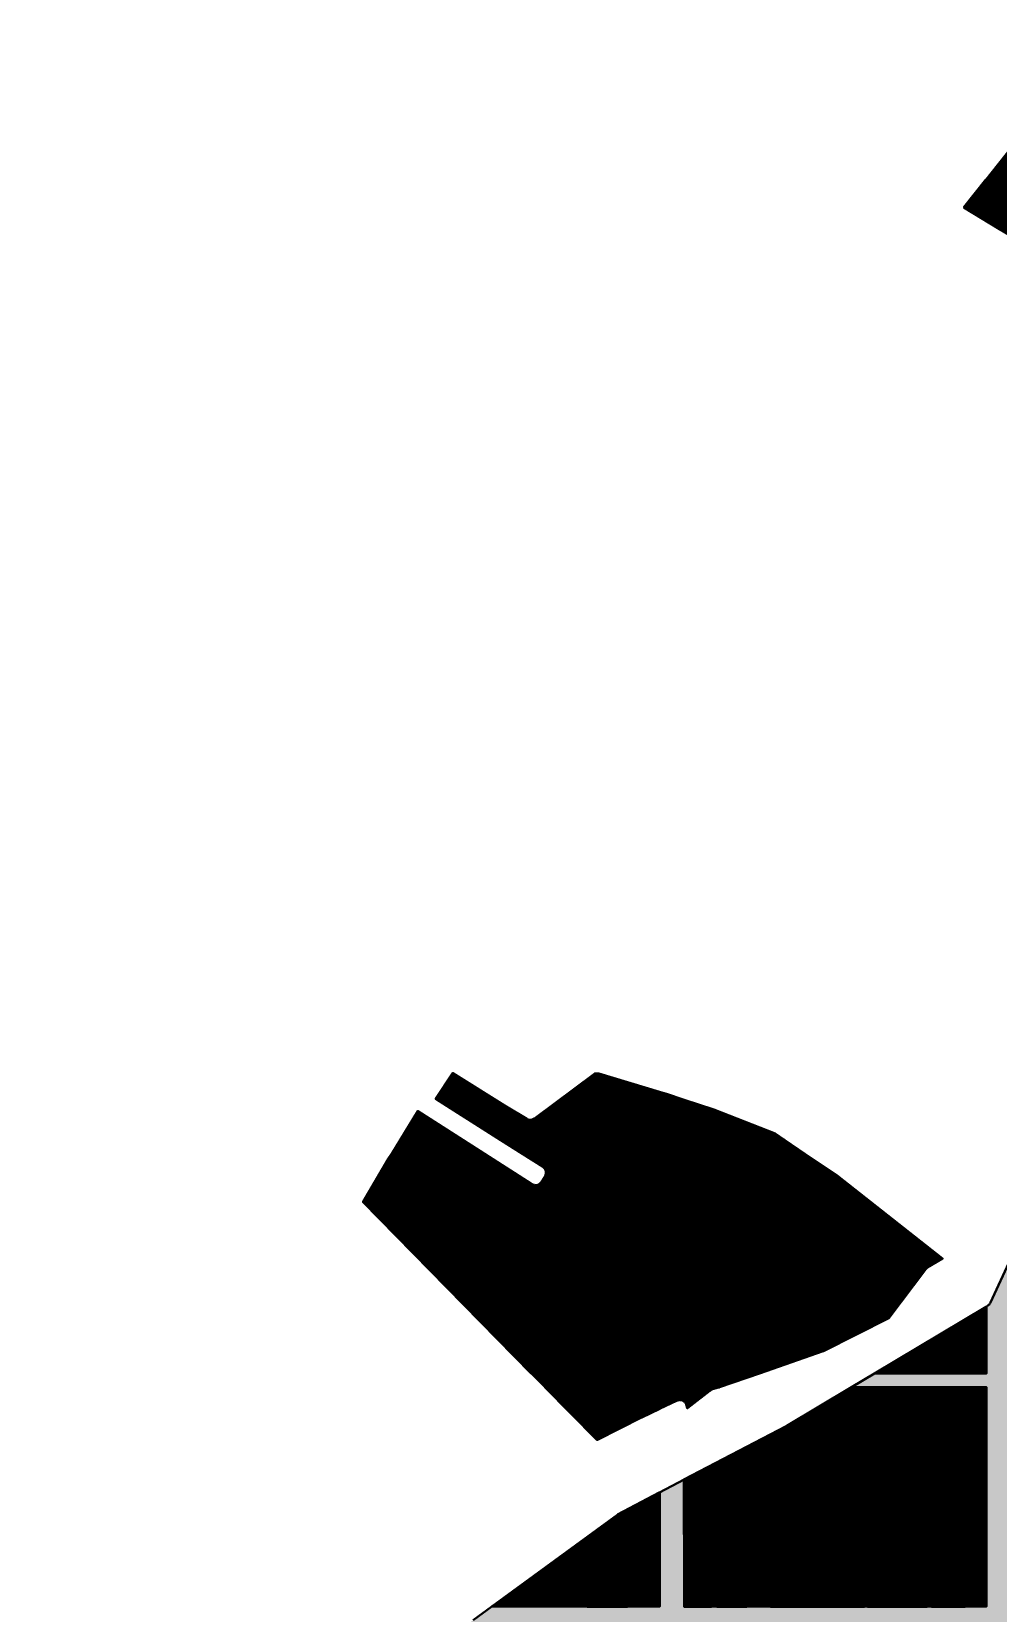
# Model space of a CAD drawing. Header units: metres. Extents: x 729569 to 733474, y 1423763 to 1426173.
# Drawn here: x 729569 to 730274, y 1424948 to 1426101 of the extents above; entities that cross this region are included whole.
import ezdxf

# ---------------------------------------------------------------- set-up
doc = ezdxf.new("R2010")
doc.units = ezdxf.units.M
for name, color, linetype in [('BOUNDARY', 7, 'Continuous'), ('GREEN_AREA', 7, 'Continuous'), ('PARCEL_BORDER', 7, 'Continuous'), ('PARCEL_L', 7, 'Continuous'), ('PARCEL_M', 7, 'Continuous'), ('PARCEL_S', 7, 'Continuous'), ('ROADS_LOCAL', 7, 'Continuous'), ('ROADS_MAIN', 7, 'Continuous')]:
    doc.layers.add(name, color=color, linetype=linetype)

msp = doc.modelspace()

# ---------------------------------------------------------------- hatches: boundary and pattern name
at = {"layer": 'BOUNDARY', "true_color": 0xdcdcdc}
h = msp.add_hatch(dxfattribs=at)
h.set_pattern_fill('SOLID')
h.paths.add_polyline_path([(730281.1, 1426013), (730293.5, 1426028.7), (730293.9, 1426029.2), (730294.2, 1426029.7), (730326.6, 1426100.8), (730542.1, 1425970.9), (730467.9, 1425928.3), (730352.4, 1425910.5), (730275.1, 1425956.9), (730249.2, 1425972.7), (730273.7, 1426003.6), (730281.1, 1426013)])
h = msp.add_hatch(dxfattribs=at)
h.set_pattern_fill('SOLID')
h.paths.add_polyline_path([(731133.2, 1425350.3), (731133.1, 1425350), (731105.5, 1425193.3), (731092.7, 1425120.9), (731092.6, 1425120.2), (731084.3, 1424870), (731084.3, 1424869.9), (731083.7, 1424790), (731083.7, 1424789.5), (731083.7, 1424789), (731083.9, 1424788.6), (731084, 1424788.1), (731084.2, 1424787.7), (731084.5, 1424787.2), (731084.7, 1424786.9), (731085.1, 1424786.5), (731147.2, 1424721.9), (731147.2, 1424721.9), (731256.2, 1424608.8), (731244.5, 1424320.1), (731216.3, 1423762.8), (731085.6, 1423834.2), (731085.5, 1423834.3), (731029.4, 1423862.7), (731029.2, 1423862.8), (730813.2, 1423963.6), (730747.1, 1423994.5), (730747.1, 1423994.5), (730733.5, 1424000.7), (730660.2, 1424039.2), (730587.5, 1424077.2), (730538.9, 1424104), (730310.2, 1424230), (730192.7, 1424303.6), (730172.5, 1424316.7), (730172.4, 1424316.7), (729875.1, 1424500.8), (729806.4, 1424543.5), (729687.5, 1424617.4), (729569.3, 1424690.8), (729612.4, 1424741.3), (729675.5, 1424785.2), (729675.6, 1424785.3), (729762.9, 1424849.1), (729817, 1424888.6), (729996.7, 1425019.9), (730119.8, 1425084.4), (730120.1, 1425084.6), (730266.6, 1425172.2), (730267.1, 1425172.5), (730267.5, 1425172.8), (730267.8, 1425173.2), (730268.1, 1425173.6), (730268.4, 1425174), (730268.6, 1425174.4), (730359.4, 1425372.6), (730359.5, 1425373), (730359.7, 1425373.5), (730359.8, 1425373.9), (730395.3, 1425601.1), (730395.4, 1425601.5), (730395.4, 1425601.9), (730395.3, 1425602.4), (730390.3, 1425652.8), (730458.2, 1425806), (730647.8, 1425710.7), (730656.8, 1425706.2), (730670.3, 1425699.4), (730680.5, 1425694.3), (730681, 1425694.1), (730681.4, 1425693.9), (730681.9, 1425693.8), (730682.4, 1425693.8), (730682.9, 1425693.8), (730683.4, 1425693.8), (730683.9, 1425693.9), (730684.4, 1425694), (730684.9, 1425694.2), (730685.3, 1425694.5), (730685.8, 1425694.8), (730686.1, 1425695.1), (730686.5, 1425695.5), (730686.8, 1425695.8), (730687.1, 1425696.3), (730728.2, 1425768), (730728.2, 1425768), (730769.1, 1425840.1), (730805.6, 1425904.5), (731214, 1425663.2), (731130.6, 1425526.6), (731130.4, 1425526.1), (731130.2, 1425525.7), (731130, 1425525.2), (731129.9, 1425524.7), (731129.9, 1425524.2), (731129.9, 1425523.7), (731129.9, 1425523.2), (731130, 1425522.8), (731130.2, 1425522.3), (731130.4, 1425521.8), (731130.6, 1425521.4), (731130.9, 1425521), (731131.2, 1425520.6), (731131.5, 1425520.3), (731131.9, 1425519.9), (731132.3, 1425519.7), (731180.6, 1425490.7), (731133.3, 1425350.7), (731133.2, 1425350.3)])
h = msp.add_hatch(dxfattribs=at)
h.set_pattern_fill('SOLID')
h.paths.add_polyline_path([(729876.5, 1425341.7), (729914.1, 1425318.1), (729914.1, 1425318.1), (729930.4, 1425308.2), (729930.8, 1425308), (729931.3, 1425307.8), (729931.7, 1425307.6), (729932.2, 1425307.5), (729932.7, 1425307.5), (729933.2, 1425307.5), (729933.7, 1425307.5), (729934.2, 1425307.6), (729934.7, 1425307.8), (729935.1, 1425308), (729935.6, 1425308.2), (729936, 1425308.5), (729980, 1425341.3), (729983, 1425341.3), (730032.3, 1425326.5), (730066.9, 1425315.1), (730111.5, 1425297.6), (730156.7, 1425266.9), (730233.5, 1425206.5), (730222.5, 1425200), (730222.1, 1425199.8), (730221.7, 1425199.4), (730221.4, 1425199.1), (730221.1, 1425198.7), (730194.3, 1425163.1), (730146.6, 1425138.9), (730065.2, 1425110.9), (730064.7, 1425110.7), (730064.2, 1425110.4), (730063.8, 1425110.1), (730047.6, 1425097.4), (730047.1, 1425099.4), (730047, 1425099.9), (730046.8, 1425100.4), (730046.6, 1425100.8), (730046.3, 1425101.2), (730046, 1425101.6), (730045.7, 1425102), (730045.3, 1425102.3), (730044.9, 1425102.6), (730044.5, 1425102.8), (730044, 1425103), (730043.5, 1425103.2), (730043, 1425103.3), (730042.6, 1425103.3), (730042.1, 1425103.4), (730041.6, 1425103.3), (730041.1, 1425103.2), (730040.6, 1425103.1), (730040.1, 1425102.9), (730014, 1425090.7), (730013.8, 1425090.6), (729981.7, 1425074.3), (729811, 1425247.8), (729829.4, 1425278.9), (729851, 1425313.9), (729934.2, 1425260.7), (729934.6, 1425260.4), (729935.1, 1425260.2), (729935.6, 1425260.1), (729936, 1425260), (729936.5, 1425259.9), (729937, 1425259.9), (729937.5, 1425259.9), (729938, 1425260), (729938.4, 1425260.1), (729938.9, 1425260.3), (729939.3, 1425260.5), (729939.8, 1425260.8), (729940.1, 1425261.1), (729940.5, 1425261.4), (729940.8, 1425261.8), (729941.1, 1425262.2), (729943.8, 1425266.3), (729944.1, 1425266.8), (729944.3, 1425267.2), (729944.4, 1425267.7), (729944.5, 1425268.2), (729944.6, 1425268.7), (729944.6, 1425269.2), (729944.6, 1425269.6), (729944.5, 1425270.1), (729944.4, 1425270.6), (729944.2, 1425271.1), (729944, 1425271.5), (729943.7, 1425271.9), (729943.4, 1425272.3), (729943.1, 1425272.7), (729942.7, 1425273), (729942.3, 1425273.3), (729864.1, 1425323), (729876.5, 1425341.7)])
at = {"layer": 'GREEN_AREA', "true_color": 0x96c896}
h = msp.add_hatch(dxfattribs=at)
h.set_pattern_fill('SOLID')
h.paths.add_polyline_path([(730249.3, 1425972.8), (730265.3, 1425993.1), (730265.3, 1425972.8), (730249.3, 1425972.8)])
h = msp.add_hatch(dxfattribs=at)
h.set_pattern_fill('SOLID')
h.paths.add_polyline_path([(729932.7, 1425307.5), (729933.2, 1425307.5), (729933.7, 1425307.5), (729934.2, 1425307.6), (729934.7, 1425307.8), (729935.1, 1425308), (729935.6, 1425308.2), (729936, 1425308.5), (729980, 1425341.3), (729983, 1425341.3), (730027.3, 1425328), (730027.3, 1425292.8), (729911.5, 1425292.8), (729864.1, 1425323), (729876.5, 1425341.7), (729914.1, 1425318.1), (729914.1, 1425318.1), (729930.4, 1425308.2), (729930.8, 1425308), (729931.3, 1425307.8), (729931.7, 1425307.6), (729932.2, 1425307.5), (729932.7, 1425307.5)])
h = msp.add_hatch(dxfattribs=at)
h.set_pattern_fill('SOLID')
h.paths.add_polyline_path([(729838, 1425292.8), (729851, 1425313.9), (729884, 1425292.8), (729838, 1425292.8)])
h = msp.add_hatch(dxfattribs=at)
h.set_pattern_fill('SOLID')
h.paths.add_polyline_path([(730066.9, 1425315.1), (730111.5, 1425297.6), (730118.5, 1425292.8), (730045.3, 1425292.8), (730045.3, 1425322.2), (730066.9, 1425315.1)])
h = msp.add_hatch(dxfattribs=at)
h.set_pattern_fill('SOLID')
h.paths.add_polyline_path([(729944.3, 1425267.2), (729944.4, 1425267.7), (729944.5, 1425268.2), (729944.6, 1425268.7), (729944.6, 1425269.2), (729944.6, 1425269.6), (729944.5, 1425270.1), (729944.4, 1425270.6), (729944.2, 1425271.1), (729944, 1425271.5), (729943.7, 1425271.9), (729943.4, 1425272.3), (729943.1, 1425272.7), (729942.7, 1425273), (729942.3, 1425273.3), (729927.3, 1425282.8), (730027.3, 1425282.8), (730027.3, 1425122.8), (729985, 1425122.8), (729985, 1425220.4), (729946.9, 1425220.4), (729946.9, 1425122.8), (729933.9, 1425122.8), (729811, 1425247.8), (729829.4, 1425278.9), (729831.9, 1425282.8), (729899.6, 1425282.8), (729934.2, 1425260.7), (729934.6, 1425260.4), (729935.1, 1425260.2), (729935.6, 1425260.1), (729936, 1425260), (729936.5, 1425259.9), (729937, 1425259.9), (729937.5, 1425259.9), (729938, 1425260), (729938.4, 1425260.1), (729938.9, 1425260.3), (729939.3, 1425260.5), (729939.8, 1425260.8), (729940.1, 1425261.1), (729940.5, 1425261.4), (729940.8, 1425261.8), (729941.1, 1425262.2), (729943.8, 1425266.3), (729944.1, 1425266.8), (729944.3, 1425267.2)])
h.paths.add_polyline_path([(729857.9, 1425271.2), (729857.9, 1425233.2), (729882.1, 1425233.2), (729882.1, 1425271.2), (729857.9, 1425271.2)])
h.paths.add_polyline_path([(729934.4, 1425217.4), (729912.3, 1425217.4), (729912.3, 1425157.2), (729934.4, 1425157.2), (729934.4, 1425217.4)])
h.paths.add_polyline_path([(729986.1, 1425234.6), (729986.1, 1425277.6), (729960.6, 1425277.6), (729960.6, 1425234.6), (729986.1, 1425234.6)])
h = msp.add_hatch(dxfattribs=at)
h.set_pattern_fill('SOLID')
h.paths.add_polyline_path([(730146.6, 1425138.9), (730100, 1425122.8), (730089.7, 1425122.8), (730089.7, 1425197.1), (730045.3, 1425197.1), (730045.3, 1425218.3), (730069.5, 1425218.3), (730069.5, 1425268.4), (730045.3, 1425268.4), (730045.3, 1425282.8), (730133.2, 1425282.8), (730156.7, 1425266.9), (730233.5, 1425206.5), (730222.5, 1425200), (730222.1, 1425199.8), (730221.7, 1425199.4), (730221.4, 1425199.1), (730221.1, 1425198.7), (730194.3, 1425163.1), (730146.6, 1425138.9)])
h.paths.add_polyline_path([(730104.3, 1425225.6), (730104.3, 1425265.5), (730078.5, 1425265.5), (730078.5, 1425225.6), (730104.3, 1425225.6)])
h.paths.add_polyline_path([(730108.3, 1425158.7), (730135.8, 1425158.7), (730135.8, 1425203.3), (730132.3, 1425203.3), (730132.3, 1425257), (730108.3, 1425257), (730108.3, 1425203.3), (730108.3, 1425158.7)])
h.paths.add_polyline_path([(730152.9, 1425245.2), (730152.9, 1425200.5), (730152.9, 1425162), (730182.2, 1425162), (730182.2, 1425200.5), (730174.3, 1425200.5), (730174.3, 1425245.2), (730152.9, 1425245.2)])
h = msp.add_hatch(dxfattribs=at)
h.set_pattern_fill('SOLID')
h.paths.add_polyline_path([(730184.1, 1425122.8), (730265.3, 1425171.4), (730265.3, 1425122.8), (730184.1, 1425122.8)])
h = msp.add_hatch(dxfattribs=at)
h.set_pattern_fill('SOLID')
h.paths.add_polyline_path([(730027.3, 1425096.9), (730014, 1425090.7), (730013.8, 1425090.6), (729981.7, 1425074.3), (729943.8, 1425112.8), (730027.3, 1425112.8), (730027.3, 1425096.9)])
h = msp.add_hatch(dxfattribs=at)
h.set_pattern_fill('SOLID')
h.paths.add_polyline_path([(730090.8, 1424996.8), (730092, 1424996.8), (730092, 1425054.8), (730069.1, 1425054.8), (730069.1, 1424996.8), (730069.1, 1424952.8), (730065, 1424952.8), (730065, 1425005.3), (730045.3, 1425005.3), (730045.3, 1425045.4), (730119.8, 1425084.4), (730120.1, 1425084.6), (730167.3, 1425112.8), (730265.3, 1425112.8), (730265.3, 1424952.8), (730250, 1424952.8), (730250, 1425000.9), (730225.6, 1425000.9), (730225.6, 1424952.8), (730222.4, 1424952.8), (730222.4, 1425044.4), (730178.8, 1425044.4), (730178.8, 1424952.8), (730176.6, 1424952.8), (730176.6, 1425051.2), (730108.1, 1425051.2), (730108.1, 1424952.8), (730090.8, 1424952.8), (730090.8, 1424996.8)])
h.paths.add_polyline_path([(730172.3, 1425052), (730194.6, 1425052), (730194.6, 1425096.4), (730172.3, 1425096.4), (730172.3, 1425052)])
h.paths.add_polyline_path([(730202.1, 1425103.7), (730202.1, 1425051.7), (730227.4, 1425051.7), (730227.4, 1425103.7), (730202.1, 1425103.7)])
h = msp.add_hatch(dxfattribs=at)
h.set_pattern_fill('SOLID')
h.paths.add_polyline_path([(730047.1, 1425099.4), (730047, 1425099.9), (730046.8, 1425100.4), (730046.6, 1425100.8), (730046.3, 1425101.2), (730046, 1425101.6), (730045.7, 1425102), (730045.3, 1425102.3), (730045.3, 1425112.8), (730070.9, 1425112.8), (730065.2, 1425110.9), (730064.7, 1425110.7), (730064.2, 1425110.4), (730063.8, 1425110.1), (730047.6, 1425097.4), (730047.1, 1425099.4)])
h = msp.add_hatch(dxfattribs=at)
h.set_pattern_fill('SOLID')
h.paths.add_polyline_path([(730027.3, 1425035.9), (730027.3, 1424952.8), (730003.8, 1424952.8), (730003.8, 1424994.8), (729974.5, 1424994.8), (729974.5, 1424952.8), (729904.9, 1424952.8), (729996.7, 1425019.9), (730027.3, 1425035.9)])
at = {"layer": 'PARCEL_L', "true_color": 0xffffc8}
h = msp.add_hatch(dxfattribs=at)
h.set_pattern_fill('SOLID')
h.paths.add_polyline_path([(730176.6, 1424952.8), (730176.6, 1425051.2), (730108.1, 1425051.2), (730108.1, 1424952.8), (730176.6, 1424952.8)])
at = {"layer": 'PARCEL_M', "true_color": 0xc8dcff}
h = msp.add_hatch(dxfattribs=at)
h.set_pattern_fill('SOLID')
h.paths.add_polyline_path([(729985, 1425122.8), (729985, 1425220.4), (729946.9, 1425220.4), (729946.9, 1425122.8), (729985, 1425122.8)])
h = msp.add_hatch(dxfattribs=at)
h.set_pattern_fill('SOLID')
h.paths.add_polyline_path([(730089.7, 1425122.8), (730089.7, 1425197.1), (730045.3, 1425197.1), (730045.3, 1425122.8), (730089.7, 1425122.8)])
h = msp.add_hatch(dxfattribs=at)
h.set_pattern_fill('SOLID')
h.paths.add_polyline_path([(730222.4, 1424952.8), (730222.4, 1425044.4), (730178.8, 1425044.4), (730178.8, 1424952.8), (730222.4, 1424952.8)])
at = {"layer": 'PARCEL_S', "true_color": 0xffc8c8}
h = msp.add_hatch(dxfattribs=at)
h.set_pattern_fill('SOLID')
h.paths.add_polyline_path([(729882.1, 1425233.2), (729882.1, 1425271.2), (729857.9, 1425271.2), (729857.9, 1425233.2), (729882.1, 1425233.2)])
h = msp.add_hatch(dxfattribs=at)
h.set_pattern_fill('SOLID')
h.paths.add_polyline_path([(729986.1, 1425234.6), (729986.1, 1425277.6), (729960.6, 1425277.6), (729960.6, 1425234.6), (729986.1, 1425234.6)])
h = msp.add_hatch(dxfattribs=at)
h.set_pattern_fill('SOLID')
h.paths.add_polyline_path([(730069.5, 1425218.3), (730069.5, 1425268.4), (730045.3, 1425268.4), (730045.3, 1425218.3), (730069.5, 1425218.3)])
h = msp.add_hatch(dxfattribs=at)
h.set_pattern_fill('SOLID')
h.paths.add_polyline_path([(730104.3, 1425225.6), (730104.3, 1425265.5), (730078.5, 1425265.5), (730078.5, 1425225.6), (730104.3, 1425225.6)])
h = msp.add_hatch(dxfattribs=at)
h.set_pattern_fill('SOLID')
h.paths.add_polyline_path([(730132.3, 1425203.3), (730132.3, 1425257), (730108.3, 1425257), (730108.3, 1425203.3), (730132.3, 1425203.3)])
h = msp.add_hatch(dxfattribs=at)
h.set_pattern_fill('SOLID')
h.paths.add_polyline_path([(730174.3, 1425200.5), (730174.3, 1425245.2), (730152.9, 1425245.2), (730152.9, 1425200.5), (730174.3, 1425200.5)])
h = msp.add_hatch(dxfattribs=at)
h.set_pattern_fill('SOLID')
h.paths.add_polyline_path([(729934.4, 1425157.2), (729934.4, 1425217.4), (729912.3, 1425217.4), (729912.3, 1425157.2), (729934.4, 1425157.2)])
h = msp.add_hatch(dxfattribs=at)
h.set_pattern_fill('SOLID')
h.paths.add_polyline_path([(730135.8, 1425158.7), (730135.8, 1425203.3), (730108.3, 1425203.3), (730108.3, 1425158.7), (730135.8, 1425158.7)])
h = msp.add_hatch(dxfattribs=at)
h.set_pattern_fill('SOLID')
h.paths.add_polyline_path([(730182.2, 1425162), (730182.2, 1425200.5), (730152.9, 1425200.5), (730152.9, 1425162), (730182.2, 1425162)])
h = msp.add_hatch(dxfattribs=at)
h.set_pattern_fill('SOLID')
h.paths.add_polyline_path([(730194.6, 1425052), (730194.6, 1425096.4), (730172.3, 1425096.4), (730172.3, 1425052), (730194.6, 1425052)])
h = msp.add_hatch(dxfattribs=at)
h.set_pattern_fill('SOLID')
h.paths.add_polyline_path([(730227.4, 1425051.7), (730227.4, 1425103.7), (730202.1, 1425103.7), (730202.1, 1425051.7), (730227.4, 1425051.7)])
h = msp.add_hatch(dxfattribs=at)
h.set_pattern_fill('SOLID')
h.paths.add_polyline_path([(730092, 1424996.8), (730092, 1425054.8), (730069.1, 1425054.8), (730069.1, 1424996.8), (730092, 1424996.8)])
h = msp.add_hatch(dxfattribs=at)
h.set_pattern_fill('SOLID')
h.paths.add_polyline_path([(730065, 1424952.8), (730065, 1425005.3), (730045.3, 1425005.3), (730045.3, 1424952.8), (730065, 1424952.8)])
h = msp.add_hatch(dxfattribs=at)
h.set_pattern_fill('SOLID')
h.paths.add_polyline_path([(730003.8, 1424952.8), (730003.8, 1424994.8), (729974.5, 1424994.8), (729974.5, 1424952.8), (730003.8, 1424952.8)])
h = msp.add_hatch(dxfattribs=at)
h.set_pattern_fill('SOLID')
h.paths.add_polyline_path([(730090.8, 1424952.8), (730090.8, 1424996.8), (730069.1, 1424996.8), (730069.1, 1424952.8), (730090.8, 1424952.8)])
h = msp.add_hatch(dxfattribs=at)
h.set_pattern_fill('SOLID')
h.paths.add_polyline_path([(730250, 1424952.8), (730250, 1425000.9), (730225.6, 1425000.9), (730225.6, 1424952.8), (730250, 1424952.8)])
at = {"layer": 'ROADS_LOCAL', "true_color": 0x999999}
h = msp.add_hatch(dxfattribs=at)
h.set_pattern_fill('SOLID')
h.paths.add_polyline_path([(730265.3, 1425972.8), (730265.3, 1425993.1), (730273.7, 1426003.6), (730281.1, 1426013), (730283.3, 1426015.8), (730283.3, 1425972.8), (730503.3, 1425972.8), (730503.3, 1425994.3), (730521.3, 1425983.4), (730521.3, 1425972.8), (730538.9, 1425972.8), (730542.1, 1425970.9), (730528.1, 1425962.8), (730521.3, 1425962.8), (730521.3, 1425958.9), (730503.3, 1425948.6), (730503.3, 1425962.8), (730283.3, 1425962.8), (730283.3, 1425951.9), (730275.1, 1425956.9), (730249.2, 1425972.7), (730249.3, 1425972.8), (730265.3, 1425972.8)])
h = msp.add_hatch(dxfattribs=at)
h.set_pattern_fill('SOLID')
h.paths.add_polyline_path([(729884, 1425292.8), (729899.6, 1425282.8), (729831.9, 1425282.8), (729838, 1425292.8), (729884, 1425292.8)])
at = {"layer": 'ROADS_MAIN', "true_color": 0x999999}
h = msp.add_hatch(dxfattribs=at)
h.set_pattern_fill('SOLID')
h.paths.add_polyline_path([(729789.3, 1424602.8), (729710.9, 1424602.8), (729694.8, 1424612.8), (729789.3, 1424612.8), (729789.3, 1424772.8), (729657.7, 1424772.8), (729672.1, 1424782.8), (729789.3, 1424782.8), (729789.3, 1424868.4), (729807.3, 1424881.5), (729807.3, 1424782.8), (730027.3, 1424782.8), (730027.3, 1424942.8), (729891.2, 1424942.8), (729904.9, 1424952.8), (730027.3, 1424952.8), (730027.3, 1425035.9), (730045.3, 1425045.4), (730045.3, 1424952.8), (730265.3, 1424952.8), (730265.3, 1425112.8), (730167.3, 1425112.8), (730184.1, 1425122.8), (730265.3, 1425122.8), (730265.3, 1425171.4), (730266.6, 1425172.2), (730267.1, 1425172.5), (730267.5, 1425172.8), (730267.8, 1425173.2), (730268.1, 1425173.6), (730268.4, 1425174), (730268.6, 1425174.4), (730283.3, 1425206.5), (730283.3, 1425122.8), (730503.3, 1425122.8), (730503.3, 1425282.8), (730318.3, 1425282.8), (730322.8, 1425292.8), (730503.3, 1425292.8), (730503.3, 1425452.8), (730372.1, 1425452.8), (730373.7, 1425462.8), (730503.3, 1425462.8), (730503.3, 1425622.8), (730393.3, 1425622.8), (730392.3, 1425632.8), (730503.3, 1425632.8), (730503.3, 1425783.4), (730521.3, 1425774.3), (730521.3, 1425632.8), (730741.3, 1425632.8), (730741.3, 1425791.2), (730759.3, 1425822.9), (730759.3, 1425802.8), (730977.6, 1425802.8), (730997.3, 1425791.2), (730997.3, 1425632.8), (731195.5, 1425632.8), (731189.4, 1425622.8), (730997.3, 1425622.8), (730997.3, 1425462.8), (731171.2, 1425462.8), (731167.8, 1425452.8), (730997.3, 1425452.8), (730997.3, 1425292.8), (731123.1, 1425292.8), (731121.3, 1425282.8), (730997.3, 1425282.8), (730997.3, 1425122.8), (731093, 1425122.8), (731092.7, 1425120.9), (731092.6, 1425120.2), (731092.3, 1425112.8), (730997.3, 1425112.8), (730997.3, 1424969.5), (731089, 1425010.6), (731088.5, 1424997.3), (730997.3, 1424956.3), (730997.3, 1424952.8), (731087, 1424952.8), (731086.7, 1424942.8), (730997.3, 1424942.8), (730997.3, 1424782.8), (731088.6, 1424782.8), (731098.2, 1424772.8), (730997.3, 1424772.8), (730997.3, 1424612.8), (731217.3, 1424612.8), (731217.3, 1424649.1), (731235.3, 1424630.4), (731235.3, 1424612.8), (731252.2, 1424612.8), (731256.2, 1424608.8), (731255.9, 1424602.8), (731235.3, 1424602.8), (731235.3, 1424442.8), (731249.4, 1424442.8), (731249, 1424432.8), (731235.3, 1424432.8), (731235.3, 1424272.8), (731242.1, 1424272.8), (731241.6, 1424262.8), (731235.3, 1424262.8), (731235.3, 1424139.5), (731217.3, 1423783.4), (731217.3, 1423922.8), (730997.3, 1423922.8), (730997.3, 1423877.7), (730979.3, 1423886.1), (730979.3, 1423922.8), (730900.6, 1423922.8), (730879.2, 1423932.8), (730979.3, 1423932.8), (730979.3, 1424092.8), (730759.3, 1424092.8), (730759.3, 1423988.8), (730747.1, 1423994.5), (730747.1, 1423994.5), (730741.3, 1423997.1), (730741.3, 1424092.8), (730559.2, 1424092.8), (730541.1, 1424102.8), (730741.3, 1424102.8), (730741.3, 1424262.8), (730521.3, 1424262.8), (730521.3, 1424113.7), (730503.3, 1424123.6), (730503.3, 1424262.8), (730283.3, 1424262.8), (730283.3, 1424246.8), (730265.3, 1424258.1), (730265.3, 1424262.8), (730257.8, 1424262.8), (730241.8, 1424272.8), (730265.3, 1424272.8), (730265.3, 1424432.8), (730045.3, 1424432.8), (730045.3, 1424395.4), (730027.3, 1424406.6), (730027.3, 1424432.8), (729984.9, 1424432.8), (729968.7, 1424442.8), (730027.3, 1424442.8), (730027.3, 1424520.4), (729920.8, 1424472.5), (729920.3, 1424472.8), (729908.5, 1424480.1), (730027.3, 1424533.5), (730027.3, 1424602.8), (729807.3, 1424602.8), (729807.3, 1424542.9), (729806.4, 1424543.5), (729789.3, 1424554.1), (729789.3, 1424602.8)])
h.paths.add_polyline_path([(730045.3, 1424602.8), (730045.3, 1424541.6), (730181.5, 1424602.8), (730045.3, 1424602.8)])
h.paths.add_polyline_path([(730265.3, 1424772.8), (730045.3, 1424772.8), (730045.3, 1424612.8), (730203.8, 1424612.8), (730265.3, 1424640.5), (730265.3, 1424772.8)])
h.paths.add_polyline_path([(730503.3, 1424772.8), (730283.3, 1424772.8), (730283.3, 1424648.6), (730503.3, 1424747.5), (730503.3, 1424772.8)])
h.paths.add_polyline_path([(730521.3, 1424772.8), (730521.3, 1424755.5), (730559.8, 1424772.8), (730521.3, 1424772.8)])
h.paths.add_polyline_path([(730741.3, 1424942.8), (730521.3, 1424942.8), (730521.3, 1424782.8), (730582.1, 1424782.8), (730741.3, 1424854.4), (730741.3, 1424942.8)])
h.paths.add_polyline_path([(730759.3, 1424942.8), (730759.3, 1424862.5), (730938.1, 1424942.8), (730759.3, 1424942.8)])
h.paths.add_polyline_path([(730979.3, 1425112.8), (730759.3, 1425112.8), (730759.3, 1424952.8), (730960.3, 1424952.8), (730979.3, 1424961.4), (730979.3, 1425112.8)])
h.paths.add_polyline_path([(730759.3, 1424782.8), (730979.3, 1424782.8), (730979.3, 1424942.8), (730967.4, 1424942.8), (730759.3, 1424849.3), (730759.3, 1424782.8)])
h.paths.add_polyline_path([(730741.3, 1424782.8), (730741.3, 1424841.3), (730611.3, 1424782.8), (730741.3, 1424782.8)])
h.paths.add_polyline_path([(730521.3, 1424612.8), (730741.3, 1424612.8), (730741.3, 1424772.8), (730589.1, 1424772.8), (730521.3, 1424742.4), (730521.3, 1424612.8)])
h.paths.add_polyline_path([(730283.3, 1424612.8), (730503.3, 1424612.8), (730503.3, 1424734.3), (730283.3, 1424635.4), (730283.3, 1424612.8)])
h.paths.add_polyline_path([(730265.3, 1424612.8), (730265.3, 1424627.3), (730233, 1424612.8), (730265.3, 1424612.8)])
h.paths.add_polyline_path([(730045.3, 1424442.8), (730265.3, 1424442.8), (730265.3, 1424602.8), (730210.8, 1424602.8), (730045.3, 1424528.5), (730045.3, 1424442.8)])
h.paths.add_polyline_path([(730045.3, 1424942.8), (730045.3, 1424782.8), (730265.3, 1424782.8), (730265.3, 1424942.8), (730045.3, 1424942.8)])
h.paths.add_polyline_path([(730283.3, 1425112.8), (730283.3, 1424952.8), (730503.3, 1424952.8), (730503.3, 1425112.8), (730283.3, 1425112.8)])
h.paths.add_polyline_path([(730283.3, 1424942.8), (730283.3, 1424782.8), (730503.3, 1424782.8), (730503.3, 1424942.8), (730283.3, 1424942.8)])
h.paths.add_polyline_path([(730521.3, 1425622.8), (730521.3, 1425462.8), (730741.3, 1425462.8), (730741.3, 1425622.8), (730521.3, 1425622.8)])
h.paths.add_polyline_path([(730521.3, 1425452.8), (730521.3, 1425292.8), (730741.3, 1425292.8), (730741.3, 1425452.8), (730521.3, 1425452.8)])
h.paths.add_polyline_path([(730521.3, 1425282.8), (730521.3, 1425122.8), (730741.3, 1425122.8), (730741.3, 1425282.8), (730521.3, 1425282.8)])
h.paths.add_polyline_path([(730521.3, 1425112.8), (730521.3, 1424952.8), (730741.3, 1424952.8), (730741.3, 1425112.8), (730521.3, 1425112.8)])
h.paths.add_polyline_path([(730759.3, 1425792.8), (730759.3, 1425632.8), (730979.3, 1425632.8), (730979.3, 1425792.8), (730759.3, 1425792.8)])
h.paths.add_polyline_path([(730759.3, 1425622.8), (730759.3, 1425462.8), (730979.3, 1425462.8), (730979.3, 1425622.8), (730759.3, 1425622.8)])
h.paths.add_polyline_path([(730759.3, 1425452.8), (730759.3, 1425292.8), (730979.3, 1425292.8), (730979.3, 1425452.8), (730759.3, 1425452.8)])
h.paths.add_polyline_path([(730759.3, 1425282.8), (730759.3, 1425122.8), (730979.3, 1425122.8), (730979.3, 1425282.8), (730759.3, 1425282.8)])
h.paths.add_polyline_path([(731217.3, 1424602.8), (730997.3, 1424602.8), (730997.3, 1424442.8), (731217.3, 1424442.8), (731217.3, 1424602.8)])
h.paths.add_polyline_path([(731217.3, 1424432.8), (730997.3, 1424432.8), (730997.3, 1424272.8), (731217.3, 1424272.8), (731217.3, 1424432.8)])
h.paths.add_polyline_path([(731217.3, 1424262.8), (730997.3, 1424262.8), (730997.3, 1424102.8), (731217.3, 1424102.8), (731217.3, 1424262.8)])
h.paths.add_polyline_path([(731217.3, 1424092.8), (730997.3, 1424092.8), (730997.3, 1423932.8), (731217.3, 1423932.8), (731217.3, 1424092.8)])
h.paths.add_polyline_path([(730979.3, 1424102.8), (730979.3, 1424262.8), (730759.3, 1424262.8), (730759.3, 1424102.8), (730979.3, 1424102.8)])
h.paths.add_polyline_path([(730503.3, 1424272.8), (730503.3, 1424432.8), (730283.3, 1424432.8), (730283.3, 1424272.8), (730503.3, 1424272.8)])
h.paths.add_polyline_path([(730741.3, 1424272.8), (730741.3, 1424432.8), (730521.3, 1424432.8), (730521.3, 1424272.8), (730741.3, 1424272.8)])
h.paths.add_polyline_path([(730979.3, 1424272.8), (730979.3, 1424432.8), (730759.3, 1424432.8), (730759.3, 1424272.8), (730979.3, 1424272.8)])
h.paths.add_polyline_path([(730503.3, 1424442.8), (730503.3, 1424602.8), (730283.3, 1424602.8), (730283.3, 1424442.8), (730503.3, 1424442.8)])
h.paths.add_polyline_path([(730741.3, 1424442.8), (730741.3, 1424602.8), (730521.3, 1424602.8), (730521.3, 1424442.8), (730741.3, 1424442.8)])
h.paths.add_polyline_path([(730979.3, 1424442.8), (730979.3, 1424602.8), (730759.3, 1424602.8), (730759.3, 1424442.8), (730979.3, 1424442.8)])
h.paths.add_polyline_path([(730027.3, 1424612.8), (730027.3, 1424772.8), (729807.3, 1424772.8), (729807.3, 1424612.8), (730027.3, 1424612.8)])
h.paths.add_polyline_path([(730979.3, 1424612.8), (730979.3, 1424772.8), (730759.3, 1424772.8), (730759.3, 1424612.8), (730979.3, 1424612.8)])
h = msp.add_hatch(dxfattribs=at)
h.set_pattern_fill('SOLID')
h.paths.add_polyline_path([(730027.3, 1425292.8), (730027.3, 1425328), (730032.3, 1425326.5), (730045.3, 1425322.2), (730045.3, 1425292.8), (730118.5, 1425292.8), (730133.2, 1425282.8), (730045.3, 1425282.8), (730045.3, 1425122.8), (730100, 1425122.8), (730070.9, 1425112.8), (730045.3, 1425112.8), (730045.3, 1425102.3), (730045.3, 1425102.3), (730044.9, 1425102.6), (730044.5, 1425102.8), (730044, 1425103), (730043.5, 1425103.2), (730043, 1425103.3), (730042.6, 1425103.3), (730042.1, 1425103.4), (730041.6, 1425103.3), (730041.1, 1425103.2), (730040.6, 1425103.1), (730040.1, 1425102.9), (730027.3, 1425096.9), (730027.3, 1425112.8), (729943.8, 1425112.8), (729933.9, 1425122.8), (730027.3, 1425122.8), (730027.3, 1425282.8), (729927.3, 1425282.8), (729911.5, 1425292.8), (730027.3, 1425292.8)])

# ---------------------------------------------------------------- linework, layer by layer
at = {"layer": 'PARCEL_BORDER', "lineweight": 40, "true_color": 0x323232}
for points in [[(730265.3, 1425972.8), (730265.3, 1425993.1), (730273.7, 1426003.6), (730281.1, 1426013), (730283.3, 1426015.8), (730283.3, 1425972.8), (730503.3, 1425972.8), (730503.3, 1425994.3), (730521.3, 1425983.4), (730521.3, 1425972.8), (730538.9, 1425972.8), (730542.1, 1425970.9), (730528.1, 1425962.8), (730521.3, 1425962.8), (730521.3, 1425958.9), (730503.3, 1425948.6), (730503.3, 1425962.8), (730283.3, 1425962.8), (730283.3, 1425951.9), (730275.1, 1425956.9), (730249.2, 1425972.7), (730249.3, 1425972.8), (730265.3, 1425972.8)], [(730027.3, 1425292.8), (730027.3, 1425328), (730032.3, 1425326.5), (730045.3, 1425322.2), (730045.3, 1425292.8), (730118.5, 1425292.8), (730133.2, 1425282.8), (730045.3, 1425282.8), (730045.3, 1425122.8), (730100, 1425122.8), (730070.9, 1425112.8), (730045.3, 1425112.8), (730045.3, 1425102.3), (730045.3, 1425102.3), (730044.9, 1425102.6), (730044.5, 1425102.8), (730044, 1425103), (730043.5, 1425103.2), (730043, 1425103.3), (730042.6, 1425103.3), (730042.1, 1425103.4), (730041.6, 1425103.3), (730041.1, 1425103.2), (730040.6, 1425103.1), (730040.1, 1425102.9), (730027.3, 1425096.9), (730027.3, 1425112.8), (729943.8, 1425112.8), (729933.9, 1425122.8), (730027.3, 1425122.8), (730027.3, 1425282.8), (729927.3, 1425282.8), (729911.5, 1425292.8), (730027.3, 1425292.8)], [(729884, 1425292.8), (729899.6, 1425282.8), (729831.9, 1425282.8), (729838, 1425292.8), (729884, 1425292.8)]]:
    msp.add_lwpolyline(points, close=True, dxfattribs=at)
at = {"layer": 'PARCEL_BORDER', "lineweight": 50, "true_color": 0x326432}
for points in [[(730249.3, 1425972.8), (730265.3, 1425993.1), (730265.3, 1425972.8), (730249.3, 1425972.8)], [(729932.7, 1425307.5), (729933.2, 1425307.5), (729933.7, 1425307.5), (729934.2, 1425307.6), (729934.7, 1425307.8), (729935.1, 1425308), (729935.6, 1425308.2), (729936, 1425308.5), (729980, 1425341.3), (729983, 1425341.3), (730027.3, 1425328), (730027.3, 1425292.8), (729911.5, 1425292.8), (729864.1, 1425323), (729876.5, 1425341.7), (729914.1, 1425318.1), (729914.1, 1425318.1), (729930.4, 1425308.2), (729930.8, 1425308), (729931.3, 1425307.8), (729931.7, 1425307.6), (729932.2, 1425307.5), (729932.7, 1425307.5)], [(729838, 1425292.8), (729851, 1425313.9), (729884, 1425292.8), (729838, 1425292.8)], [(730066.9, 1425315.1), (730111.5, 1425297.6), (730118.5, 1425292.8), (730045.3, 1425292.8), (730045.3, 1425322.2), (730066.9, 1425315.1)], [(729944.3, 1425267.2), (729944.4, 1425267.7), (729944.5, 1425268.2), (729944.6, 1425268.7), (729944.6, 1425269.2), (729944.6, 1425269.6), (729944.5, 1425270.1), (729944.4, 1425270.6), (729944.2, 1425271.1), (729944, 1425271.5), (729943.7, 1425271.9), (729943.4, 1425272.3), (729943.1, 1425272.7), (729942.7, 1425273), (729942.3, 1425273.3), (729927.3, 1425282.8), (730027.3, 1425282.8), (730027.3, 1425122.8), (729985, 1425122.8), (729985, 1425220.4), (729946.9, 1425220.4), (729946.9, 1425122.8), (729933.9, 1425122.8), (729811, 1425247.8), (729829.4, 1425278.9), (729831.9, 1425282.8), (729899.6, 1425282.8), (729934.2, 1425260.7), (729934.6, 1425260.4), (729935.1, 1425260.2), (729935.6, 1425260.1), (729936, 1425260), (729936.5, 1425259.9), (729937, 1425259.9), (729937.5, 1425259.9), (729938, 1425260), (729938.4, 1425260.1), (729938.9, 1425260.3), (729939.3, 1425260.5), (729939.8, 1425260.8), (729940.1, 1425261.1), (729940.5, 1425261.4), (729940.8, 1425261.8), (729941.1, 1425262.2), (729943.8, 1425266.3), (729944.1, 1425266.8), (729944.3, 1425267.2)], [(730146.6, 1425138.9), (730100, 1425122.8), (730089.7, 1425122.8), (730089.7, 1425197.1), (730045.3, 1425197.1), (730045.3, 1425218.3), (730069.5, 1425218.3), (730069.5, 1425268.4), (730045.3, 1425268.4), (730045.3, 1425282.8), (730133.2, 1425282.8), (730156.7, 1425266.9), (730233.5, 1425206.5), (730222.5, 1425200), (730222.1, 1425199.8), (730221.7, 1425199.4), (730221.4, 1425199.1), (730221.1, 1425198.7), (730194.3, 1425163.1), (730146.6, 1425138.9)], [(730184.1, 1425122.8), (730265.3, 1425171.4), (730265.3, 1425122.8), (730184.1, 1425122.8)], [(730027.3, 1425096.9), (730014, 1425090.7), (730013.8, 1425090.6), (729981.7, 1425074.3), (729943.8, 1425112.8), (730027.3, 1425112.8), (730027.3, 1425096.9)], [(730090.8, 1424996.8), (730092, 1424996.8), (730092, 1425054.8), (730069.1, 1425054.8), (730069.1, 1424996.8), (730069.1, 1424952.8), (730065, 1424952.8), (730065, 1425005.3), (730045.3, 1425005.3), (730045.3, 1425045.4), (730119.8, 1425084.4), (730120.1, 1425084.6), (730167.3, 1425112.8), (730265.3, 1425112.8), (730265.3, 1424952.8), (730250, 1424952.8), (730250, 1425000.9), (730225.6, 1425000.9), (730225.6, 1424952.8), (730222.4, 1424952.8), (730222.4, 1425044.4), (730178.8, 1425044.4), (730178.8, 1424952.8), (730176.6, 1424952.8), (730176.6, 1425051.2), (730108.1, 1425051.2), (730108.1, 1424952.8), (730090.8, 1424952.8), (730090.8, 1424996.8)], [(730047.1, 1425099.4), (730047, 1425099.9), (730046.8, 1425100.4), (730046.6, 1425100.8), (730046.3, 1425101.2), (730046, 1425101.6), (730045.7, 1425102), (730045.3, 1425102.3), (730045.3, 1425112.8), (730070.9, 1425112.8), (730065.2, 1425110.9), (730064.7, 1425110.7), (730064.2, 1425110.4), (730063.8, 1425110.1), (730047.6, 1425097.4), (730047.1, 1425099.4)], [(730027.3, 1425035.9), (730027.3, 1424952.8), (730003.8, 1424952.8), (730003.8, 1424994.8), (729974.5, 1424994.8), (729974.5, 1424952.8), (729904.9, 1424952.8), (729996.7, 1425019.9), (730027.3, 1425035.9)]]:
    msp.add_lwpolyline(points, close=True, dxfattribs=at)
at = {"layer": 'PARCEL_BORDER', "lineweight": 50, "true_color": 0x323232}
for points in [[(729882.1, 1425233.2), (729882.1, 1425271.2), (729857.9, 1425271.2), (729857.9, 1425233.2), (729882.1, 1425233.2)], [(729986.1, 1425234.6), (729986.1, 1425277.6), (729960.6, 1425277.6), (729960.6, 1425234.6), (729986.1, 1425234.6)], [(730069.5, 1425218.3), (730069.5, 1425268.4), (730045.3, 1425268.4), (730045.3, 1425218.3), (730069.5, 1425218.3)], [(730104.3, 1425225.6), (730104.3, 1425265.5), (730078.5, 1425265.5), (730078.5, 1425225.6), (730104.3, 1425225.6)], [(730132.3, 1425203.3), (730132.3, 1425257), (730108.3, 1425257), (730108.3, 1425203.3), (730132.3, 1425203.3)], [(730174.3, 1425200.5), (730174.3, 1425245.2), (730152.9, 1425245.2), (730152.9, 1425200.5), (730174.3, 1425200.5)], [(729985, 1425122.8), (729985, 1425220.4), (729946.9, 1425220.4), (729946.9, 1425122.8), (729985, 1425122.8)], [(729934.4, 1425157.2), (729934.4, 1425217.4), (729912.3, 1425217.4), (729912.3, 1425157.2), (729934.4, 1425157.2)], [(730135.8, 1425158.7), (730135.8, 1425203.3), (730108.3, 1425203.3), (730108.3, 1425158.7), (730135.8, 1425158.7)], [(730182.2, 1425162), (730182.2, 1425200.5), (730152.9, 1425200.5), (730152.9, 1425162), (730182.2, 1425162)], [(730089.7, 1425122.8), (730089.7, 1425197.1), (730045.3, 1425197.1), (730045.3, 1425122.8), (730089.7, 1425122.8)], [(730194.6, 1425052), (730194.6, 1425096.4), (730172.3, 1425096.4), (730172.3, 1425052), (730194.6, 1425052)], [(730227.4, 1425051.7), (730227.4, 1425103.7), (730202.1, 1425103.7), (730202.1, 1425051.7), (730227.4, 1425051.7)], [(730092, 1424996.8), (730092, 1425054.8), (730069.1, 1425054.8), (730069.1, 1424996.8), (730092, 1424996.8)], [(730176.6, 1424952.8), (730176.6, 1425051.2), (730108.1, 1425051.2), (730108.1, 1424952.8), (730176.6, 1424952.8)], [(730222.4, 1424952.8), (730222.4, 1425044.4), (730178.8, 1425044.4), (730178.8, 1424952.8), (730222.4, 1424952.8)], [(730065, 1424952.8), (730065, 1425005.3), (730045.3, 1425005.3), (730045.3, 1424952.8), (730065, 1424952.8)], [(730003.8, 1424952.8), (730003.8, 1424994.8), (729974.5, 1424994.8), (729974.5, 1424952.8), (730003.8, 1424952.8)], [(730090.8, 1424952.8), (730090.8, 1424996.8), (730069.1, 1424996.8), (730069.1, 1424952.8), (730090.8, 1424952.8)], [(730250, 1424952.8), (730250, 1425000.9), (730225.6, 1425000.9), (730225.6, 1424952.8), (730250, 1424952.8)]]:
    msp.add_lwpolyline(points, close=True, dxfattribs=at)
at = {"layer": 'PARCEL_BORDER', "lineweight": 40, "true_color": 0x323232}
msp.add_lwpolyline([(729891.2, 1424942.8), (729904.9, 1424952.8), (730027.3, 1424952.8), (730027.3, 1425035.9), (730045.3, 1425045.4), (730045.3, 1424952.8), (730265.3, 1424952.8), (730265.3, 1425112.8), (730167.3, 1425112.8), (730184.1, 1425122.8), (730265.3, 1425122.8), (730265.3, 1425171.4), (730266.6, 1425172.2), (730267.1, 1425172.5), (730267.5, 1425172.8), (730267.8, 1425173.2), (730268.1, 1425173.6), (730268.4, 1425174), (730268.6, 1425174.4), (730283.3, 1425206.5)], dxfattribs=at)

doc.saveas('drawing.dxf')
